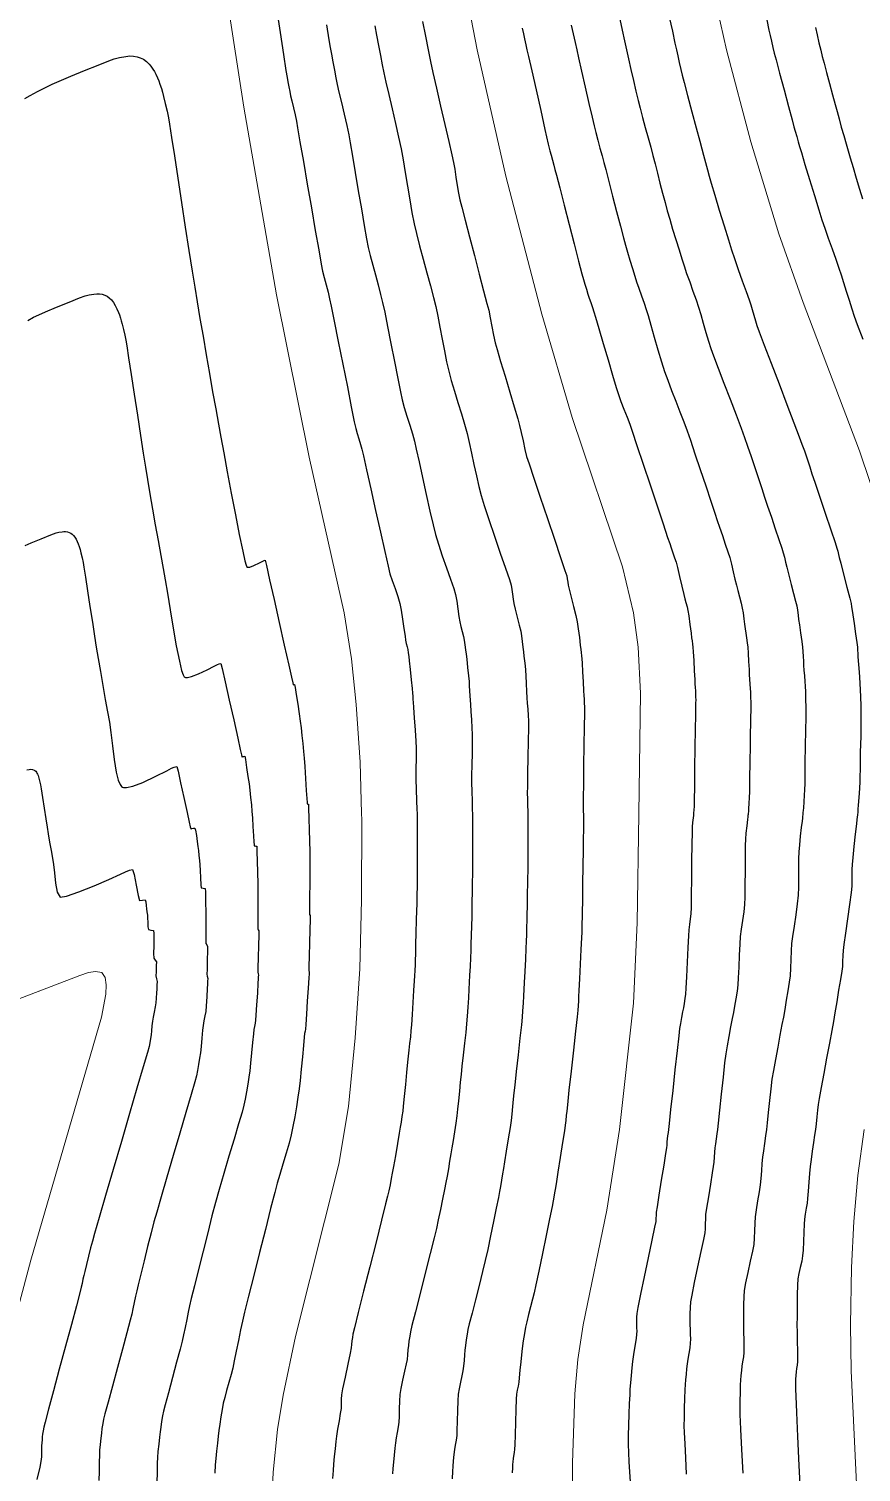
# Model space of a CAD drawing. Extents: x 27 to 849, y 0 to 853.
# Drawn here: x 329.2 to 374.5, y 499.6 to 578.1 of the extents above; entities that cross this region are included whole.
import ezdxf

# ---------------------------------------------------------------- set-up
doc = ezdxf.new("R2010")
doc.units = 0
doc.header["$LTSCALE"] = 2
doc.layers.add('Curva 1 m', color=5, linetype='Continuous')
doc.layers.add('Curva Mestra', color=1, linetype='Continuous')

msp = doc.modelspace()

# ---------------------------------------------------------------- linework, layer by layer
at = {"extrusion": (-0.049704, 0.050571, 0.997483), "elevation": -45.882}
msp.add_lwpolyline([(-371.684, 250.552), (-374.359, -58.63), (-849.748, -54.517), (-847.073, 254.665)], close=True, dxfattribs=at)
at = {"layer": 'Curva 1 m', "linetype": 'Continuous', "lineweight": -3}
for points, elevation in [([(342.619, 579.308), (342.838, 577.89), (343.025, 576.681), (343.159, 575.818), (343.219, 575.44), (343.261, 575.208), (343.312, 574.939), (343.364, 574.671), (343.411, 574.44), (343.473, 574.165), (343.561, 573.791), (343.651, 573.398), (343.723, 573.065), (343.789, 572.701), (343.922, 571.933), (344.105, 570.875), (344.317, 569.642), (344.54, 568.351), (344.753, 567.116), (344.938, 566.052), (345.075, 565.276), (345.144, 564.902), (345.229, 564.554), (345.337, 564.152), (345.447, 563.749), (345.535, 563.402), (345.619, 562.995), (345.785, 562.171), (346.005, 561.069), (346.252, 559.832), (346.498, 558.599), (346.715, 557.511), (346.877, 556.71), (346.956, 556.336), (347.029, 556.075), (347.121, 555.773), (347.214, 555.471), (347.289, 555.211), (347.372, 554.851), (347.543, 554.087), (347.773, 553.051), (348.035, 551.877), (348.298, 550.696), (348.535, 549.641), (348.716, 548.845), (348.814, 548.44), (348.936, 548.063), (349.092, 547.628), (349.246, 547.194), (349.359, 546.815), (349.429, 546.45), (349.506, 545.959), (349.578, 545.45), (349.635, 545.032), (349.667, 544.815), (349.706, 544.648), (349.755, 544.459), (349.789, 544.315), (349.816, 544.128), (349.839, 543.94), (349.865, 543.706), (349.916, 543.231), (349.976, 542.672), (350.027, 542.189), (350.052, 541.94), (350.061, 541.781), (350.07, 541.599), (350.078, 541.44), (350.097, 541.162), (350.137, 540.603), (350.184, 539.933), (350.224, 539.322), (350.244, 538.94), (350.245, 538.636), (350.237, 538.281), (350.228, 537.927), (350.225, 537.623), (350.232, 537.261), (350.248, 536.702), (350.266, 536.1), (350.281, 535.611), (350.289, 535.39), (350.293, 535.257), (350.296, 535.123), (350.296, 534.865), (350.296, 534.26), (350.295, 533.469), (350.293, 532.658), (350.292, 531.987), (350.291, 531.623), (350.288, 531.349), (350.283, 531.031), (350.278, 530.713), (350.273, 530.44), (350.266, 530.124), (350.251, 529.574), (350.233, 528.909), (350.215, 528.251), (350.201, 527.721), (350.192, 527.44), (350.18, 527.161), (350.165, 526.843), (350.15, 526.565), (350.134, 526.287), (350.102, 525.765), (350.061, 525.115), (350.019, 524.454), (349.982, 523.898), (349.958, 523.565), (349.926, 523.247), (349.885, 522.877), (349.842, 522.508), (349.807, 522.19), (349.774, 521.857), (349.72, 521.301), (349.656, 520.64), (349.593, 519.99), (349.541, 519.468), (349.511, 519.19), (349.47, 518.911), (349.419, 518.593), (349.372, 518.315), (349.319, 517.997), (349.223, 517.43), (349.111, 516.771), (349.009, 516.18), (348.943, 515.814), (348.887, 515.524), (348.819, 515.188), (348.748, 514.852), (348.685, 514.564), (348.583, 514.15), (348.361, 513.266), (348.061, 512.071), (347.722, 510.727), (347.386, 509.394), (347.093, 508.232), (346.885, 507.402), (346.801, 507.065), (346.771, 506.878), (346.746, 506.69), (346.729, 506.502), (346.711, 506.315), (346.652, 506.03), (346.524, 505.43), (346.372, 504.716), (346.242, 504.092), (346.179, 503.76), (346.166, 503.522), (346.165, 503.249), (346.155, 503.01), (346.116, 502.749), (346.045, 502.337), (345.968, 501.887), (345.91, 501.512), (345.873, 501.212), (345.83, 500.826), (345.786, 500.404), (345.747, 499.995), (345.718, 499.648), (345.693, 499.21)], 41), ([(345.37, 578.296), (345.495, 577.494), (345.564, 577.065), (345.629, 576.703), (345.707, 576.283), (345.792, 575.844), (345.875, 575.425), (345.949, 575.065), (346.042, 574.646), (346.174, 574.08), (346.321, 573.448), (346.462, 572.833), (346.572, 572.315), (346.653, 571.874), (346.777, 571.161), (346.928, 570.267), (347.095, 569.28), (347.263, 568.29), (347.419, 567.386), (347.548, 566.657), (347.638, 566.193), (347.744, 565.746), (347.877, 565.235), (348.025, 564.692), (348.173, 564.149), (348.309, 563.638), (348.419, 563.193), (348.529, 562.678), (348.685, 561.896), (348.869, 560.96), (349.061, 559.98), (349.241, 559.068), (349.389, 558.335), (349.485, 557.893), (349.597, 557.484), (349.739, 557.013), (349.891, 556.522), (350.035, 556.051), (350.15, 555.643), (350.25, 555.217), (350.403, 554.526), (350.589, 553.667), (350.79, 552.742), (350.987, 551.85), (351.162, 551.091), (351.294, 550.565), (351.453, 550.046), (351.665, 549.419), (351.895, 548.757), (352.114, 548.136), (352.287, 547.631), (352.384, 547.315), (352.453, 546.953), (352.515, 546.519), (352.57, 546.108), (352.615, 545.815), (352.67, 545.573), (352.743, 545.288), (352.812, 545.017), (352.859, 544.815), (352.896, 544.577), (352.931, 544.304), (352.96, 544.065), (352.992, 543.783), (353.041, 543.34), (353.089, 542.883), (353.119, 542.565), (353.134, 542.334), (353.147, 542.065), (353.16, 541.796), (353.172, 541.565), (353.19, 541.316), (353.219, 540.934), (353.252, 540.489), (353.28, 540.051), (353.296, 539.69), (353.297, 539.267), (353.287, 538.675), (353.274, 538.032), (353.262, 537.453), (353.258, 537.056), (353.266, 536.61), (353.282, 536.063), (353.298, 535.594), (353.305, 535.381), (353.309, 535.281), (353.311, 535.181), (353.311, 534.956), (353.311, 534.424), (353.311, 533.743), (353.31, 533.068), (353.307, 532.556), (353.303, 532.125), (353.296, 531.623), (353.288, 531.1), (353.28, 530.606), (353.272, 530.19), (353.263, 529.77), (353.25, 529.273), (353.237, 528.761), (353.223, 528.295), (353.211, 527.94), (353.194, 527.535), (353.173, 527.065), (353.149, 526.594), (353.128, 526.19), (353.108, 525.834), (353.081, 525.369), (353.049, 524.856), (353.016, 524.359), (352.983, 523.94), (352.938, 523.482), (352.873, 522.886), (352.8, 522.244), (352.732, 521.649), (352.682, 521.19), (352.641, 520.771), (352.594, 520.274), (352.546, 519.762), (352.5, 519.296), (352.46, 518.94), (352.402, 518.535), (352.327, 518.064), (352.25, 517.594), (352.183, 517.19), (352.129, 516.864), (352.063, 516.472), (351.993, 516.055), (351.923, 515.656), (351.861, 515.314), (351.785, 514.926), (351.682, 514.41), (351.564, 513.837), (351.447, 513.281), (351.344, 512.814), (351.22, 512.304), (351.004, 511.444), (350.737, 510.384), (350.456, 509.278), (350.202, 508.275), (350.014, 507.529), (349.931, 507.19), (349.89, 506.952), (349.85, 506.679), (349.819, 506.44), (349.797, 506.201), (349.776, 505.928), (349.75, 505.69), (349.702, 505.453), (349.61, 505.044), (349.503, 504.562), (349.408, 504.106), (349.351, 503.774), (349.328, 503.415), (349.321, 502.989), (349.317, 502.58), (349.304, 502.274), (349.268, 502.013), (349.216, 501.712), (349.161, 501.41), (349.12, 501.15), (349.084, 500.857), (349.043, 500.478), (349.004, 500.086), (348.976, 499.752), (348.958, 499.453)], 42), ([(347.988, 578.245), (348.083, 577.733), (348.187, 577.188), (348.293, 576.643), (348.395, 576.133), (348.486, 575.69), (348.598, 575.183), (348.754, 574.507), (348.935, 573.734), (349.12, 572.938), (349.289, 572.191), (349.422, 571.565), (349.533, 570.962), (349.65, 570.265), (349.77, 569.523), (349.892, 568.78), (350.013, 568.085), (350.132, 567.483), (350.259, 566.944), (350.429, 566.284), (350.623, 565.554), (350.826, 564.808), (351.018, 564.096), (351.183, 563.471), (351.304, 562.983), (351.415, 562.46), (351.534, 561.854), (351.655, 561.207), (351.778, 560.563), (351.898, 559.963), (352.014, 559.45), (352.15, 558.947), (352.321, 558.37), (352.51, 557.757), (352.7, 557.146), (352.873, 556.573), (353.012, 556.075), (353.132, 555.576), (353.257, 554.998), (353.387, 554.381), (353.518, 553.764), (353.648, 553.187), (353.774, 552.69), (353.94, 552.154), (354.196, 551.38), (354.502, 550.48), (354.817, 549.563), (355.101, 548.74), (355.312, 548.12), (355.409, 547.815), (355.453, 547.586), (355.49, 547.316), (355.526, 547.046), (355.563, 546.815), (355.635, 546.511), (355.745, 546.077), (355.855, 545.637), (355.929, 545.315), (355.971, 545.051), (356.014, 544.741), (356.051, 544.436), (356.081, 544.19), (356.108, 543.959), (356.138, 543.69), (356.166, 543.421), (356.187, 543.19), (356.205, 542.89), (356.227, 542.465), (356.248, 542.027), (356.266, 541.69), (356.286, 541.401), (356.312, 541.065), (356.335, 540.729), (356.349, 540.44), (356.347, 540.052), (356.337, 539.333), (356.322, 538.451), (356.307, 537.571), (356.295, 536.861), (356.29, 536.489), (356.296, 536.191), (356.307, 535.824), (356.318, 535.511), (356.322, 535.372), (356.324, 535.305), (356.326, 535.239), (356.326, 535.025), (356.326, 534.533), (356.326, 533.957), (356.323, 533.489), (356.319, 533.092), (356.31, 532.45), (356.299, 531.689), (356.288, 530.934), (356.278, 530.309), (356.271, 529.94), (356.263, 529.593), (356.253, 529.19), (356.242, 528.787), (356.23, 528.44), (356.214, 528.052), (356.186, 527.458), (356.155, 526.797), (356.125, 526.203), (356.105, 525.815), (356.086, 525.468), (356.062, 525.065), (356.036, 524.661), (356.009, 524.315), (355.966, 523.899), (355.886, 523.157), (355.785, 522.253), (355.685, 521.348), (355.602, 520.606), (355.557, 520.19), (355.523, 519.843), (355.486, 519.439), (355.447, 519.036), (355.409, 518.69), (355.351, 518.296), (355.256, 517.69), (355.148, 517.018), (355.052, 516.428), (354.993, 516.065), (354.945, 515.775), (354.888, 515.439), (354.83, 515.103), (354.778, 514.814), (354.715, 514.49), (354.6, 513.915), (354.452, 513.188), (354.291, 512.405), (354.135, 511.664), (354.003, 511.064), (353.858, 510.462), (353.671, 509.716), (353.469, 508.928), (353.281, 508.198), (353.135, 507.627), (353.061, 507.315), (353.015, 507.056), (352.968, 506.753), (352.926, 506.45), (352.893, 506.19), (352.868, 505.93), (352.845, 505.627), (352.819, 505.324), (352.789, 505.065), (352.735, 504.788), (352.655, 504.444), (352.576, 504.09), (352.523, 503.788), (352.502, 503.441), (352.486, 502.905), (352.474, 502.317), (352.463, 501.816), (352.452, 501.538), (352.418, 501.299), (352.369, 501.027), (352.33, 500.788), (352.297, 500.513), (352.261, 500.164), (352.234, 499.857), (352.219, 499.601), (352.199, 499.187)], 43), ([(350.595, 578.484), (350.748, 577.688), (350.896, 576.937), (351.023, 576.315), (351.156, 575.704), (351.349, 574.855), (351.573, 573.875), (351.804, 572.872), (352.015, 571.956), (352.179, 571.234), (352.271, 570.815), (352.338, 570.447), (352.409, 570.018), (352.482, 569.57), (352.554, 569.141), (352.626, 568.774), (352.722, 568.381), (352.904, 567.675), (353.143, 566.762), (353.41, 565.747), (353.677, 564.736), (353.915, 563.833), (354.095, 563.144), (354.188, 562.774), (354.273, 562.366), (354.363, 561.89), (354.454, 561.414), (354.543, 561.008), (354.647, 560.635), (354.837, 559.99), (355.079, 559.182), (355.337, 558.32), (355.579, 557.514), (355.769, 556.873), (355.873, 556.508), (355.964, 556.117), (356.061, 555.66), (356.159, 555.204), (356.254, 554.815), (356.382, 554.413), (356.643, 553.63), (356.99, 552.597), (357.379, 551.447), (357.764, 550.312), (358.098, 549.323), (358.337, 548.613), (358.435, 548.315), (358.463, 548.157), (358.487, 547.974), (358.512, 547.815), (358.565, 547.594), (358.673, 547.168), (358.802, 546.652), (358.922, 546.162), (358.999, 545.815), (359.06, 545.432), (359.122, 544.966), (359.173, 544.55), (359.201, 544.315), (359.22, 544.156), (359.239, 543.974), (359.254, 543.815), (359.268, 543.572), (359.293, 543.101), (359.321, 542.552), (359.346, 542.074), (359.36, 541.815), (359.374, 541.616), (359.391, 541.389), (359.401, 541.19), (359.398, 540.853), (359.387, 540.099), (359.372, 539.093), (359.355, 538.005), (359.339, 537.002), (359.328, 536.251), (359.323, 535.921), (359.328, 535.711), (359.335, 535.477), (359.339, 535.363), (359.341, 535.296), (359.341, 535.12), (359.341, 534.751), (359.34, 534.421), (359.336, 534.096), (359.326, 533.416), (359.313, 532.524), (359.299, 531.563), (359.285, 530.675), (359.275, 530.003), (359.27, 529.69), (359.265, 529.451), (359.257, 529.179), (359.25, 528.94), (359.235, 528.625), (359.206, 527.988), (359.168, 527.19), (359.129, 526.392), (359.098, 525.755), (359.083, 525.44), (359.069, 525.201), (359.052, 524.929), (359.035, 524.69), (358.997, 524.333), (358.911, 523.547), (358.796, 522.504), (358.672, 521.376), (358.557, 520.333), (358.47, 519.547), (358.431, 519.19), (358.409, 518.951), (358.383, 518.678), (358.357, 518.44), (358.309, 518.123), (358.208, 517.481), (358.081, 516.678), (357.953, 515.877), (357.852, 515.243), (357.803, 514.94), (357.77, 514.741), (357.731, 514.513), (357.696, 514.315), (357.634, 514.012), (357.497, 513.338), (357.312, 512.435), (357.107, 511.441), (356.911, 510.496), (356.753, 509.741), (356.662, 509.315), (356.576, 508.965), (356.469, 508.552), (356.357, 508.126), (356.259, 507.739), (356.191, 507.44), (356.129, 507.095), (356.067, 506.691), (356.011, 506.287), (355.967, 505.94), (355.929, 505.562), (355.89, 505.105), (355.854, 504.691), (355.829, 504.44), (355.787, 504.236), (355.734, 504.005), (355.696, 503.801), (355.682, 503.526), (355.664, 502.969), (355.644, 502.274), (355.625, 501.585), (355.61, 501.046), (355.601, 500.801), (355.572, 500.614), (355.54, 500.427), (355.523, 500.289), (355.505, 500.115), (355.492, 499.961), (355.482, 499.787), (355.469, 499.506)], 44), ([(356.017, 578.118), (356.077, 577.815), (356.138, 577.536), (356.209, 577.218), (356.272, 576.94), (356.354, 576.576), (356.531, 575.794), (356.764, 574.762), (357.017, 573.644), (357.252, 572.607), (357.432, 571.817), (357.52, 571.44), (357.579, 571.208), (357.652, 570.94), (357.725, 570.671), (357.787, 570.44), (357.871, 570.117), (358.05, 569.428), (358.292, 568.495), (358.566, 567.44), (358.84, 566.386), (359.083, 565.453), (359.263, 564.764), (359.349, 564.44), (359.42, 564.199), (359.506, 563.915), (359.59, 563.643), (359.655, 563.44), (359.737, 563.201), (359.834, 562.93), (359.916, 562.692), (360.003, 562.402), (360.183, 561.788), (360.421, 560.973), (360.682, 560.082), (360.93, 559.239), (361.13, 558.567), (361.246, 558.192), (361.382, 557.817), (361.55, 557.384), (361.719, 556.952), (361.859, 556.578), (361.994, 556.186), (362.252, 555.418), (362.593, 554.403), (362.973, 553.267), (363.351, 552.139), (363.682, 551.147), (363.926, 550.417), (364.039, 550.078), (364.12, 549.845), (364.214, 549.573), (364.306, 549.301), (364.38, 549.066), (364.457, 548.769), (364.573, 548.292), (364.7, 547.763), (364.808, 547.312), (364.867, 547.066), (364.92, 546.867), (364.981, 546.64), (365.028, 546.44), (365.071, 546.153), (365.135, 545.677), (365.196, 545.207), (365.231, 544.94), (365.255, 544.781), (365.284, 544.599), (365.304, 544.44), (365.32, 544.19), (365.345, 543.707), (365.374, 543.149), (365.398, 542.673), (365.41, 542.44), (365.424, 542.252), (365.437, 542.065), (365.443, 541.92), (365.448, 541.731), (365.45, 541.565), (365.448, 541.406), (365.444, 541.224), (365.44, 541.065), (365.435, 540.736), (365.424, 539.98), (365.409, 538.967), (365.393, 537.87), (365.379, 536.861), (365.367, 536.113), (365.362, 535.796), (365.348, 535.573), (365.337, 535.421), (365.329, 535.345), (365.323, 535.282), (365.308, 535.158), (365.279, 534.901), (365.258, 534.671), (365.252, 534.37), (365.242, 533.703), (365.231, 532.814), (365.219, 531.849), (365.207, 530.952), (365.197, 530.267), (365.188, 529.94), (365.154, 529.661), (365.106, 529.344), (365.07, 529.065), (365.051, 528.738), (365.022, 528.098), (364.986, 527.303), (364.951, 526.51), (364.921, 525.878), (364.903, 525.565), (364.869, 525.325), (364.823, 525.053), (364.78, 524.815), (364.739, 524.597), (364.68, 524.291), (364.619, 523.965), (364.573, 523.69), (364.527, 523.297), (364.437, 522.491), (364.323, 521.441), (364.201, 520.316), (364.089, 519.286), (364.006, 518.521), (363.97, 518.19), (363.948, 518.03), (363.922, 517.849), (363.901, 517.69), (363.886, 517.531), (363.872, 517.349), (363.857, 517.19), (363.812, 516.894), (363.709, 516.253), (363.579, 515.44), (363.449, 514.627), (363.348, 513.986), (363.303, 513.69), (363.294, 513.531), (363.288, 513.349), (363.277, 513.19), (363.216, 512.88), (363.068, 512.17), (362.869, 511.218), (362.653, 510.185), (362.453, 509.23), (362.305, 508.512), (362.243, 508.19), (362.232, 507.984), (362.23, 507.75), (362.231, 507.565), (362.234, 507.406), (362.24, 507.224), (362.238, 507.065), (362.206, 506.831), (362.141, 506.415), (362.068, 505.949), (362.014, 505.565), (361.976, 505.219), (361.936, 504.816), (361.901, 504.412), (361.876, 504.065), (361.86, 503.759), (361.839, 503.287), (361.817, 502.714), (361.797, 502.109), (361.784, 501.537), (361.781, 501.065), (361.792, 500.621), (361.815, 500.11), (361.845, 499.565), (361.877, 499.021)], 46), ([(358.682, 578.285), (358.786, 577.814), (358.892, 577.344), (358.984, 576.94), (359.08, 576.51), (359.243, 575.782), (359.441, 574.903), (359.641, 574.019), (359.811, 573.274), (359.919, 572.815), (360.012, 572.453), (360.124, 572.033), (360.243, 571.595), (360.357, 571.176), (360.454, 570.815), (360.556, 570.426), (360.722, 569.783), (360.927, 568.989), (361.146, 568.143), (361.352, 567.348), (361.521, 566.705), (361.626, 566.315), (361.735, 565.94), (361.869, 565.495), (362.009, 565.038), (362.137, 564.626), (362.237, 564.315), (362.356, 563.968), (362.499, 563.567), (362.642, 563.165), (362.76, 562.818), (362.859, 562.489), (363.011, 561.958), (363.197, 561.307), (363.397, 560.616), (363.591, 559.968), (363.758, 559.443), (363.929, 558.962), (364.137, 558.412), (364.365, 557.828), (364.594, 557.245), (364.806, 556.696), (364.984, 556.217), (365.162, 555.703), (365.412, 554.966), (365.7, 554.105), (365.997, 553.215), (366.27, 552.393), (366.488, 551.736), (366.619, 551.342), (366.748, 550.962), (366.904, 550.51), (367.063, 550.045), (367.202, 549.627), (367.3, 549.317), (367.393, 548.963), (367.494, 548.544), (367.588, 548.137), (367.665, 547.817), (367.743, 547.522), (367.836, 547.177), (367.925, 546.839), (367.988, 546.565), (368.031, 546.302), (368.072, 545.991), (368.109, 545.686), (368.14, 545.44), (368.175, 545.209), (368.218, 544.94), (368.258, 544.672), (368.287, 544.44), (368.308, 544.121), (368.331, 543.665), (368.352, 543.221), (368.366, 542.94), (368.383, 542.701), (368.405, 542.429), (368.421, 542.19), (368.429, 541.987), (368.437, 541.715), (368.444, 541.43), (368.447, 541.19), (368.445, 540.959), (368.438, 540.69), (368.431, 540.421), (368.426, 540.19), (368.42, 539.819), (368.41, 539.092), (368.398, 538.189), (368.385, 537.293), (368.374, 536.582), (368.367, 536.239), (368.351, 535.959), (368.33, 535.647), (368.318, 535.489), (368.31, 535.41), (368.302, 535.336), (368.295, 535.273), (368.289, 535.209), (368.271, 535.059), (368.231, 534.716), (368.187, 534.315), (368.159, 533.989), (368.151, 533.645), (368.144, 533.028), (368.138, 532.268), (368.131, 531.496), (368.121, 530.843), (368.106, 530.44), (368.061, 530.035), (367.991, 529.565), (367.92, 529.095), (367.87, 528.69), (367.845, 528.276), (367.82, 527.679), (367.795, 527.028), (367.77, 526.447), (367.745, 526.065), (367.699, 525.717), (367.633, 525.314), (367.562, 524.911), (367.5, 524.565), (367.439, 524.236), (367.35, 523.774), (367.25, 523.252), (367.157, 522.742), (367.087, 522.315), (367.025, 521.819), (366.938, 521.037), (366.84, 520.127), (366.747, 519.244), (366.673, 518.546), (366.634, 518.19), (366.603, 517.958), (366.563, 517.689), (366.525, 517.421), (366.495, 517.19), (366.474, 516.959), (366.453, 516.69), (366.432, 516.421), (366.409, 516.19), (366.356, 515.84), (366.256, 515.228), (366.142, 514.527), (366.043, 513.914), (365.993, 513.565), (365.978, 513.334), (365.969, 513.064), (365.96, 512.795), (365.942, 512.565), (365.875, 512.218), (365.734, 511.549), (365.555, 510.715), (365.376, 509.875), (365.234, 509.189), (365.166, 508.815), (365.147, 508.518), (365.14, 508.166), (365.14, 507.826), (365.141, 507.565), (365.146, 507.334), (365.155, 507.064), (365.16, 506.795), (365.155, 506.565), (365.127, 506.319), (365.078, 506.015), (365.027, 505.704), (364.988, 505.44), (364.959, 505.18), (364.929, 504.878), (364.903, 504.575), (364.884, 504.315), (364.869, 504.023), (364.849, 503.566), (364.83, 503.029), (364.817, 502.5), (364.813, 502.065), (364.824, 501.701), (364.852, 501.099), (364.892, 500.324), (364.939, 499.439)], 47), ([(361.32, 578.613), (361.454, 578.013), (361.585, 577.43), (361.695, 576.94), (361.803, 576.455), (361.931, 575.88), (362.067, 575.272), (362.2, 574.689), (362.319, 574.19), (362.427, 573.77), (362.561, 573.265), (362.709, 572.716), (362.86, 572.161), (363.002, 571.639), (363.122, 571.19), (363.237, 570.746), (363.368, 570.234), (363.507, 569.688), (363.647, 569.143), (363.782, 568.633), (363.903, 568.19), (364.035, 567.734), (364.196, 567.193), (364.371, 566.618), (364.543, 566.059), (364.698, 565.566), (364.819, 565.19), (364.958, 564.782), (365.125, 564.311), (365.302, 563.819), (365.468, 563.349), (365.604, 562.945), (365.728, 562.54), (365.864, 562.067), (366.004, 561.571), (366.142, 561.099), (366.269, 560.695), (366.418, 560.286), (366.667, 559.627), (366.98, 558.812), (367.318, 557.935), (367.644, 557.087), (367.92, 556.363), (368.109, 555.855), (368.277, 555.372), (368.467, 554.81), (368.667, 554.211), (368.864, 553.617), (369.045, 553.067), (369.199, 552.605), (369.363, 552.118), (369.567, 551.517), (369.782, 550.882), (369.981, 550.293), (370.136, 549.828), (370.219, 549.568), (370.28, 549.338), (370.345, 549.069), (370.408, 548.799), (370.463, 548.568), (370.535, 548.289), (370.651, 547.849), (370.78, 547.36), (370.889, 546.936), (370.948, 546.69), (370.985, 546.452), (371.019, 546.179), (371.049, 545.94), (371.092, 545.659), (371.16, 545.214), (371.228, 544.758), (371.269, 544.44), (371.286, 544.209), (371.299, 543.94), (371.31, 543.671), (371.322, 543.44), (371.34, 543.194), (371.364, 542.89), (371.388, 542.58), (371.404, 542.315), (371.417, 542.01), (371.429, 541.602), (371.439, 541.176), (371.444, 540.815), (371.44, 540.468), (371.431, 540.065), (371.42, 539.662), (371.412, 539.315), (371.406, 538.916), (371.398, 538.301), (371.39, 537.622), (371.381, 537.031), (371.373, 536.681), (371.357, 536.384), (371.333, 536.021), (371.311, 535.707), (371.3, 535.556), (371.287, 535.437), (371.275, 535.328), (371.265, 535.232), (371.255, 535.137), (371.236, 534.982), (371.194, 534.62), (371.141, 534.153), (371.092, 533.681), (371.06, 533.306), (371.05, 532.932), (371.049, 532.442), (371.049, 531.903), (371.044, 531.38), (371.025, 530.94), (370.974, 530.471), (370.893, 529.879), (370.8, 529.259), (370.72, 528.706), (370.671, 528.315), (370.647, 527.911), (370.632, 527.44), (370.615, 526.969), (370.588, 526.565), (370.541, 526.21), (370.467, 525.745), (370.38, 525.232), (370.293, 524.734), (370.22, 524.315), (370.145, 523.908), (370.037, 523.336), (369.911, 522.676), (369.785, 522.006), (369.676, 521.401), (369.6, 520.94), (369.532, 520.412), (369.462, 519.772), (369.395, 519.121), (369.339, 518.56), (369.298, 518.19), (369.251, 517.843), (369.192, 517.439), (369.134, 517.036), (369.09, 516.69), (369.057, 516.343), (369.026, 515.94), (368.994, 515.536), (368.96, 515.19), (368.902, 514.804), (368.819, 514.315), (368.737, 513.825), (368.683, 513.44), (368.66, 513.094), (368.648, 512.689), (368.633, 512.285), (368.606, 511.94), (368.538, 511.575), (368.418, 511.031), (368.28, 510.42), (368.159, 509.852), (368.089, 509.44), (368.064, 509.093), (368.052, 508.681), (368.049, 508.255), (368.051, 507.866), (368.052, 507.565), (368.056, 507.19), (368.067, 506.74), (368.075, 506.328), (368.073, 506.065), (368.043, 505.825), (367.998, 505.553), (367.961, 505.315), (367.935, 505.076), (367.91, 504.804), (367.892, 504.565), (367.879, 504.302), (367.862, 503.89), (367.849, 503.44), (367.844, 503.065), (367.859, 502.686), (367.895, 501.891), (367.948, 500.791), (368.012, 499.498)], 48), ([(364.008, 578.728), (364.181, 577.951), (364.325, 577.308), (364.407, 576.94), (364.478, 576.622), (364.56, 576.252), (364.644, 575.882), (364.719, 575.565), (364.822, 575.17), (365.013, 574.455), (365.248, 573.578), (365.485, 572.698), (365.68, 571.975), (365.789, 571.565), (365.879, 571.218), (365.982, 570.814), (366.086, 570.411), (366.18, 570.065), (366.291, 569.686), (366.488, 569.03), (366.734, 568.217), (366.992, 567.37), (367.227, 566.612), (367.401, 566.065), (367.563, 565.585), (367.768, 564.998), (367.987, 564.379), (368.192, 563.802), (368.356, 563.341), (368.448, 563.072), (368.527, 562.812), (368.613, 562.509), (368.7, 562.206), (368.781, 561.947), (368.908, 561.602), (369.184, 560.874), (369.56, 559.888), (369.987, 558.771), (370.416, 557.646), (370.799, 556.642), (371.088, 555.882), (371.233, 555.494), (371.363, 555.119), (371.509, 554.682), (371.653, 554.245), (371.778, 553.869), (371.927, 553.428), (372.187, 552.656), (372.499, 551.731), (372.802, 550.831), (373.035, 550.135), (373.139, 549.819), (373.18, 549.66), (373.223, 549.478), (373.261, 549.319), (373.339, 549.017), (373.498, 548.408), (373.681, 547.701), (373.836, 547.1), (373.908, 546.815), (373.935, 546.628), (373.958, 546.44), (373.993, 546.206), (374.064, 545.731), (374.147, 545.172), (374.217, 544.689), (374.251, 544.44), (374.262, 544.281), (374.27, 544.099), (374.278, 543.94), (374.296, 543.706), (374.329, 543.29), (374.364, 542.824), (374.388, 542.44), (374.401, 542.129), (374.415, 541.717), (374.427, 541.259), (374.437, 540.814), (374.441, 540.44), (374.437, 540.061), (374.428, 539.607), (374.416, 539.142), (374.405, 538.731), (374.398, 538.44), (374.394, 538.135), (374.391, 537.781), (374.386, 537.427), (374.378, 537.123), (374.358, 536.751), (374.327, 536.269), (374.297, 535.839), (374.281, 535.623), (374.264, 535.462), (374.248, 535.319), (374.235, 535.191), (374.221, 535.064), (374.194, 534.82), (374.133, 534.273), (374.06, 533.603), (373.995, 532.992), (373.961, 532.623), (373.954, 532.349), (373.954, 532.031), (373.954, 531.713), (373.944, 531.44), (373.902, 531.088), (373.816, 530.445), (373.707, 529.659), (373.598, 528.881), (373.512, 528.258), (373.472, 527.94), (373.457, 527.661), (373.447, 527.343), (373.43, 527.065), (373.395, 526.818), (373.323, 526.361), (373.228, 525.777), (373.123, 525.146), (373.022, 524.548), (372.94, 524.065), (372.853, 523.584), (372.725, 522.888), (372.573, 522.074), (372.417, 521.238), (372.276, 520.477), (372.168, 519.887), (372.113, 519.565), (372.073, 519.248), (372.035, 518.878), (371.998, 518.508), (371.962, 518.19), (371.922, 517.892), (371.862, 517.481), (371.795, 517.018), (371.732, 516.567), (371.684, 516.19), (371.646, 515.8), (371.606, 515.324), (371.567, 514.842), (371.534, 514.437), (371.511, 514.19), (371.468, 513.911), (371.413, 513.594), (371.372, 513.315), (371.357, 513.049), (371.338, 512.606), (371.318, 512.097), (371.295, 511.63), (371.27, 511.315), (371.217, 511.025), (371.139, 510.69), (371.062, 510.355), (371.012, 510.065), (370.992, 509.727), (370.978, 509.193), (370.969, 508.578), (370.964, 507.997), (370.962, 507.565), (370.965, 507.162), (370.973, 506.66), (370.983, 506.159), (370.99, 505.76), (370.99, 505.565), (370.964, 505.377), (370.934, 505.19), (370.915, 505.003), (370.9, 504.815), (370.89, 504.62), (370.88, 504.326), (370.876, 504.065), (370.892, 503.695), (370.933, 502.791), (370.995, 501.485), (371.07, 499.908), (371.152, 498.19)], 49), ([(369.313, 578.573), (369.436, 578.017), (369.503, 577.722), (369.573, 577.415), (369.655, 577.066), (369.729, 576.76), (369.825, 576.395), (370.017, 575.673), (370.259, 574.772), (370.501, 573.867), (370.697, 573.138), (370.799, 572.76), (370.867, 572.512), (370.948, 572.225), (371.029, 571.937), (371.1, 571.69), (371.201, 571.351), (371.395, 570.705), (371.643, 569.884), (371.906, 569.021), (372.145, 568.245), (372.321, 567.69), (372.476, 567.231), (372.665, 566.69), (372.869, 566.116), (373.067, 565.559), (373.24, 565.07), (373.368, 564.697), (373.498, 564.291), (373.644, 563.818), (373.796, 563.323), (373.944, 562.851), (374.077, 562.447), (374.24, 562.005), (374.542, 561.207)], 51), ([(371.966, 578.156), (372.059, 577.752), (372.158, 577.33), (372.254, 576.927), (372.339, 576.581), (372.432, 576.221), (372.569, 575.703), (372.729, 575.103), (372.892, 574.499), (373.036, 573.966), (373.141, 573.581), (373.248, 573.193), (373.373, 572.744), (373.505, 572.274), (373.632, 571.826), (373.743, 571.44), (373.855, 571.062), (374.011, 570.543), (374.19, 569.952), (374.371, 569.359), (374.534, 568.832)], 52), ([(328.951, 574.296), (329.243, 574.461), (329.649, 574.677), (330.079, 574.898), (330.445, 575.076), (330.82, 575.239), (331.45, 575.503), (332.199, 575.811), (332.932, 576.11), (333.515, 576.342), (333.813, 576.453), (334.11, 576.522), (334.449, 576.582), (334.667, 576.61), (334.862, 576.601), (335.054, 576.57), (335.235, 576.509), (335.408, 576.427), (335.571, 576.305), (335.724, 576.162), (335.814, 576.048), (335.916, 575.899), (335.999, 575.764), (336.077, 575.612), (336.165, 575.421), (336.237, 575.25), (336.304, 575.067), (336.38, 574.842), (336.441, 574.643), (336.501, 574.409), (336.594, 574.024), (336.692, 573.6), (336.767, 573.246), (336.823, 572.903), (336.935, 572.182), (337.09, 571.173), (337.275, 569.964), (337.476, 568.643), (337.682, 567.3), (337.879, 566.023), (338.055, 564.902), (338.196, 564.024), (338.327, 563.233), (338.479, 562.333), (338.645, 561.36), (338.819, 560.346), (338.996, 559.325), (339.17, 558.333), (339.336, 557.402), (339.486, 556.567), (339.617, 555.862), (339.773, 555.02), (339.968, 553.973), (340.184, 552.817), (340.406, 551.65), (340.618, 550.568), (340.805, 549.667), (340.925, 549.142), (340.993, 548.894), (341.026, 548.811), (341.038, 548.795), (341.074, 548.786), (341.185, 548.8), (341.411, 548.88), (341.726, 549.029), (341.929, 549.137), (341.977, 549.155), (342.024, 549.169), (342.091, 548.877), (342.264, 548.11), (342.508, 547.026), (342.787, 545.783), (343.066, 544.541), (343.31, 543.456), (343.456, 542.81), (343.524, 542.507), (343.546, 542.411), (343.549, 542.398), (343.558, 542.399), (343.598, 542.406), (343.625, 542.41), (343.652, 542.253), (343.715, 541.858), (343.796, 541.343), (343.875, 540.822), (343.933, 540.41), (343.978, 540.05), (344.025, 539.631), (344.071, 539.192), (344.113, 538.772), (344.146, 538.41), (344.181, 537.946), (344.224, 537.3), (344.266, 536.638), (344.293, 536.204), (344.307, 535.99), (344.311, 535.92), (344.312, 535.91), (344.32, 535.908), (344.356, 535.903), (344.381, 535.899), (344.388, 535.671), (344.404, 535.129), (344.422, 534.476), (344.438, 533.921), (344.445, 533.667), (344.449, 533.533), (344.453, 533.399), (344.452, 533.12), (344.451, 532.467), (344.45, 531.629), (344.448, 530.795), (344.447, 530.155), (344.447, 529.899), (344.482, 529.845), (344.476, 529.622), (344.461, 529.067), (344.442, 528.346), (344.422, 527.625), (344.407, 527.069), (344.401, 526.845), (344.415, 526.765), (344.414, 526.716), (344.412, 526.664), (344.398, 526.443), (344.363, 525.894), (344.318, 525.18), (344.272, 524.463), (344.236, 523.904), (344.219, 523.664), (344.196, 523.539), (344.172, 523.415), (344.154, 523.221), (344.112, 522.763), (344.055, 522.147), (343.991, 521.479), (343.929, 520.866), (343.876, 520.415), (343.811, 519.961), (343.729, 519.434), (343.637, 518.885), (343.541, 518.362), (343.447, 517.913), (343.327, 517.454), (343.166, 516.902), (342.987, 516.315), (342.816, 515.751), (342.677, 515.267), (342.547, 514.769), (342.323, 513.892), (342.037, 512.762), (341.721, 511.506), (341.407, 510.252), (341.126, 509.126), (340.911, 508.256), (340.793, 507.769), (340.69, 507.292), (340.574, 506.724), (340.456, 506.139), (340.348, 505.611), (340.261, 505.214), (340.169, 504.857), (340.053, 504.436), (339.932, 504.002), (339.824, 503.609), (339.75, 503.308), (339.683, 502.963), (339.616, 502.561), (339.554, 502.157), (339.505, 501.809), (339.468, 501.509), (339.425, 501.123), (339.381, 500.701), (339.341, 500.292), (339.313, 499.946), (339.291, 499.498)], 39), ([(329.107, 562.224), (329.429, 562.389), (329.704, 562.523), (330.068, 562.68), (330.677, 562.934), (331.357, 563.212), (331.933, 563.443), (332.23, 563.556), (332.455, 563.607), (332.711, 563.652), (332.87, 563.673), (333.017, 563.665), (333.161, 563.643), (333.296, 563.596), (333.426, 563.536), (333.546, 563.445), (333.663, 563.337), (333.768, 563.198), (333.87, 563.039), (333.961, 562.854), (334.048, 562.653), (334.099, 562.516), (334.155, 562.348), (334.201, 562.198), (334.246, 562.022), (334.316, 561.734), (334.389, 561.416), (334.445, 561.151), (334.496, 560.84), (334.598, 560.181), (334.738, 559.269), (334.901, 558.199), (335.074, 557.066), (335.244, 555.964), (335.396, 554.989), (335.517, 554.234), (335.629, 553.56), (335.76, 552.787), (335.902, 551.952), (336.051, 551.091), (336.2, 550.24), (336.342, 549.436), (336.472, 548.714), (336.583, 548.112), (336.71, 547.381), (336.86, 546.47), (337.023, 545.482), (337.192, 544.519), (337.358, 543.685), (337.483, 543.179), (337.57, 542.928), (337.624, 542.834), (337.649, 542.812), (337.689, 542.798), (337.799, 542.795), (338.023, 542.844), (338.391, 542.981), (338.873, 543.204), (339.261, 543.404), (339.43, 543.495), (339.53, 543.535), (339.62, 543.559), (339.689, 543.275), (339.853, 542.549), (340.075, 541.559), (340.315, 540.48), (340.536, 539.49), (340.672, 538.88), (340.738, 538.588), (340.761, 538.494), (340.764, 538.481), (340.771, 538.48), (340.8, 538.485), (340.862, 538.498), (340.917, 538.506), (340.951, 538.324), (341.017, 537.902), (341.092, 537.407), (341.148, 537.006), (341.19, 536.66), (341.234, 536.256), (341.275, 535.853), (341.308, 535.506), (341.333, 535.158), (341.364, 534.675), (341.395, 534.179), (341.415, 533.854), (341.426, 533.693), (341.431, 533.639), (341.432, 533.631), (341.438, 533.628), (341.464, 533.623), (341.521, 533.617), (341.57, 533.608), (341.581, 533.347), (341.597, 532.78), (341.611, 532.208), (341.618, 531.934), (341.621, 531.833), (341.624, 531.733), (341.623, 531.449), (341.622, 530.798), (341.62, 530.028), (341.619, 529.383), (341.62, 529.108), (341.655, 529.054), (341.69, 529), (341.685, 528.764), (341.67, 528.209), (341.651, 527.548), (341.635, 526.991), (341.629, 526.75), (341.643, 526.671), (341.658, 526.591), (341.655, 526.494), (341.65, 526.389), (341.636, 526.155), (341.604, 525.621), (341.564, 524.979), (341.528, 524.421), (341.506, 524.139), (341.478, 523.979), (341.441, 523.799), (341.411, 523.639), (341.388, 523.402), (341.345, 522.934), (341.291, 522.36), (341.237, 521.803), (341.189, 521.389), (341.141, 521.049), (341.08, 520.654), (341.011, 520.242), (340.938, 519.85), (340.868, 519.513), (340.767, 519.139), (340.58, 518.496), (340.335, 517.67), (340.059, 516.744), (339.781, 515.804), (339.527, 514.935), (339.327, 514.221), (339.134, 513.49), (338.9, 512.575), (338.647, 511.573), (338.399, 510.578), (338.178, 509.686), (338.009, 508.994), (337.914, 508.597), (337.84, 508.251), (337.758, 507.849), (337.674, 507.428), (337.592, 507.026), (337.515, 506.681), (337.402, 506.243), (337.211, 505.533), (336.983, 504.696), (336.76, 503.876), (336.583, 503.219), (336.494, 502.869), (336.444, 502.611), (336.393, 502.309), (336.346, 502.006), (336.31, 501.745), (336.274, 501.452), (336.233, 501.074), (336.194, 500.681), (336.166, 500.348), (336.154, 500.045), (336.145, 499.561), (336.132, 498.968)], 38), ([(328.963, 549.97), (329.297, 550.112), (329.84, 550.337), (330.366, 550.55), (330.647, 550.658), (330.8, 550.693), (330.975, 550.723), (331.074, 550.736), (331.172, 550.73), (331.268, 550.716), (331.357, 550.684), (331.445, 550.645), (331.524, 550.582), (331.603, 550.512), (331.671, 550.419), (331.74, 550.313), (331.8, 550.192), (331.859, 550.056), (331.911, 549.912), (331.961, 549.753), (332.005, 549.579), (332.071, 549.302), (332.124, 549.055), (332.166, 548.797), (332.25, 548.249), (332.364, 547.504), (332.494, 546.657), (332.625, 545.801), (332.745, 545.032), (332.839, 544.444), (332.941, 543.829), (333.063, 543.111), (333.195, 542.348), (333.326, 541.598), (333.447, 540.917), (333.549, 540.362), (333.633, 539.789), (333.716, 539.08), (333.809, 538.331), (333.923, 537.641), (334.037, 537.197), (334.14, 536.96), (334.218, 536.86), (334.26, 536.829), (334.32, 536.808), (334.484, 536.803), (334.818, 536.876), (335.367, 537.08), (336.086, 537.413), (336.669, 537.714), (336.932, 537.853), (337.084, 537.919), (337.217, 537.95), (337.287, 537.692), (337.428, 537.066), (337.605, 536.255), (337.78, 535.445), (337.895, 534.921), (337.953, 534.663), (337.975, 534.577), (337.98, 534.564), (337.992, 534.562), (338.036, 534.568), (338.125, 534.591), (338.209, 534.601), (338.239, 534.475), (338.282, 534.194), (338.328, 533.867), (338.363, 533.601), (338.391, 533.37), (338.421, 533.102), (338.448, 532.833), (338.469, 532.601), (338.489, 532.296), (338.513, 531.884), (338.535, 531.518), (338.552, 531.351), (338.656, 531.334), (338.76, 531.317), (338.772, 531.136), (338.782, 530.757), (338.789, 530.378), (338.792, 530.201), (338.794, 530.134), (338.795, 530.067), (338.794, 529.791), (338.791, 529.197), (338.79, 528.6), (338.793, 528.317), (338.845, 528.236), (338.898, 528.156), (338.894, 527.916), (338.879, 527.413), (338.863, 526.906), (338.857, 526.656), (338.879, 526.536), (338.9, 526.417), (338.897, 526.275), (338.889, 526.113), (338.876, 525.876), (338.849, 525.411), (338.818, 524.922), (338.793, 524.613), (338.751, 524.374), (338.695, 524.103), (338.651, 523.864), (338.622, 523.592), (338.583, 523.164), (338.541, 522.712), (338.503, 522.364), (338.461, 522.074), (338.407, 521.737), (338.348, 521.401), (338.289, 521.114), (338.198, 520.787), (337.997, 520.094), (337.716, 519.13), (337.382, 517.995), (337.027, 516.786), (336.68, 515.602), (336.369, 514.54), (336.125, 513.698), (335.978, 513.175), (335.82, 512.576), (335.631, 511.837), (335.435, 511.055), (335.255, 510.328), (335.114, 509.752), (335.036, 509.426), (334.973, 509.131), (334.904, 508.787), (334.834, 508.443), (334.77, 508.148), (334.683, 507.814), (334.502, 507.14), (334.261, 506.243), (333.989, 505.237), (333.72, 504.237), (333.483, 503.36), (333.312, 502.719), (333.237, 502.43), (333.193, 502.193), (333.149, 501.92), (333.115, 501.681), (333.082, 501.406), (333.046, 501.057), (333.019, 500.749), (333.01, 500.493), (333.002, 500.078), (332.99, 499.587), (332.969, 499.102)], 37), ([(329.064, 537.76), (329.182, 537.784), (329.278, 537.8), (329.375, 537.79), (329.463, 537.754), (329.503, 537.722), (329.542, 537.688), (329.577, 537.639), (329.611, 537.588), (329.641, 537.526), (329.67, 537.46), (329.696, 537.386), (329.721, 537.308), (329.757, 537.161), (329.803, 536.959), (329.838, 536.735), (329.911, 536.264), (330.001, 535.673), (330.09, 535.093), (330.16, 534.653), (330.223, 534.277), (330.298, 533.836), (330.378, 533.378), (330.453, 532.954), (330.515, 532.613), (330.57, 532.159), (330.624, 531.608), (330.713, 531.119), (330.871, 530.846), (331.222, 530.893), (331.893, 531.125), (332.716, 531.459), (333.526, 531.808), (334.154, 532.087), (334.434, 532.211), (334.638, 532.302), (334.814, 532.34), (334.893, 532.066), (335.011, 531.493), (335.125, 530.921), (335.195, 530.648), (335.349, 530.672), (335.501, 530.696), (335.537, 530.582), (335.56, 530.378), (335.578, 530.196), (335.597, 530.038), (335.616, 529.856), (335.631, 529.696), (335.64, 529.483), (335.65, 529.22), (335.673, 529.071), (335.811, 529.049), (335.949, 529.026), (335.967, 528.866), (335.968, 528.606), (335.965, 528.468), (335.967, 528.401), (335.963, 528.183), (335.959, 527.774), (335.965, 527.526), (336.036, 527.418), (336.106, 527.311), (336.105, 527.113), (336.091, 526.781), (336.086, 526.561), (336.114, 526.402), (336.142, 526.242), (336.139, 526.049), (336.128, 525.838), (336.119, 525.639), (336.103, 525.346), (336.08, 525.088), (336.044, 524.876), (335.987, 524.588), (335.929, 524.301), (335.891, 524.089), (335.864, 523.844), (335.84, 523.564), (335.817, 523.339), (335.787, 523.139), (335.749, 522.912), (335.709, 522.714), (335.618, 522.391), (335.387, 521.597), (335.053, 520.449), (334.647, 519.06), (334.205, 517.546), (333.76, 516.022), (333.346, 514.603), (332.997, 513.405), (332.746, 512.542), (332.628, 512.129), (332.531, 511.76), (332.416, 511.303), (332.301, 510.844), (332.208, 510.467), (332.157, 510.254), (332.115, 510.051), (332.068, 509.819), (332.024, 509.616), (331.944, 509.313), (331.753, 508.597), (331.481, 507.586), (331.163, 506.399), (330.828, 505.156), (330.511, 503.975), (330.243, 502.974), (330.055, 502.274), (329.981, 501.992), (329.947, 501.805), (329.92, 501.617), (329.903, 501.479), (329.885, 501.305), (329.871, 501.151), (329.866, 500.977), (329.861, 500.695), (329.85, 500.386), (329.829, 500.13), (329.761, 499.817), (329.604, 499.155)], 36)]:
    msp.add_lwpolyline(points, dxfattribs=dict(at, elevation=elevation))
at = {"layer": 'Curva Mestra', "lineweight": 0}
for points, elevation in [([(328.068, 585.797), (329.318, 586.654), (331.186, 587.63), (335.396, 589.351), (336.463, 589.547), (336.947, 589.497), (337.389, 589.318), (337.785, 588.987), (338.129, 588.489), (338.426, 587.847), (338.681, 587.088), (339.088, 585.342), (340.874, 573.815), (342.65, 563.611), (344.427, 554.778), (346.333, 546.315), (346.719, 543.815), (346.984, 541.315), (347.192, 538.19), (347.272, 535.399)], 40), ([(352.598, 581.94), (353.56, 576.94), (355.12, 570.065), (357.072, 562.565), (358.735, 556.94), (361.46, 548.815), (362.069, 546.315), (362.322, 544.44), (362.454, 541.94), (362.356, 535.354)], 45), ([(366.147, 581.315), (367.119, 576.94), (368.457, 571.94), (369.983, 566.94), (371.292, 563.198), (374.358, 555.132), (376.059, 550.07)], 50), ([(347.272, 535.399), (347.281, 535.065), (347.274, 530.69), (347.173, 526.94), (346.932, 523.19), (346.562, 519.44), (346.026, 516.313), (343.672, 506.94), (343.006, 503.746), (342.7, 501.873), (342.46, 499.544), (342.247, 494.44), (341.958, 489.44), (341.442, 483.19), (340.659, 476.94), (339.577, 470.065), (339.209, 468.19), (338.877, 466.94), (338.212, 465.065), (335.99, 460.021), (334.807, 457.007), (333.84, 454.101), (330.854, 444.44), (325.941, 430.268)], 40), ([(362.356, 535.354), (362.269, 529.44), (362.06, 525.065), (361.306, 518.19), (360.613, 513.815), (359.32, 507.565), (359.041, 505.69), (358.868, 503.815), (358.75, 500.065), (358.829, 490.065)], 45), ([(327.481, 524.863), (331.936, 526.569), (332.411, 526.731), (332.793, 526.792), (333.138, 526.735), (333.314, 526.466), (333.385, 526.068), (333.367, 525.562), (333.13, 524.314), (329.279, 511.083), (326.724, 501.553)], 35), ([(374.626, 518.19), (374.279, 515.69), (374.062, 513.19), (373.934, 510.69), (373.873, 507.565), (373.907, 505.065), (374.61, 490.065)], 50)]:
    msp.add_lwpolyline(points, dxfattribs=dict(at, elevation=elevation)).dxf.unprotected_set("ltscale", 0)

doc.saveas('drawing.dxf')
